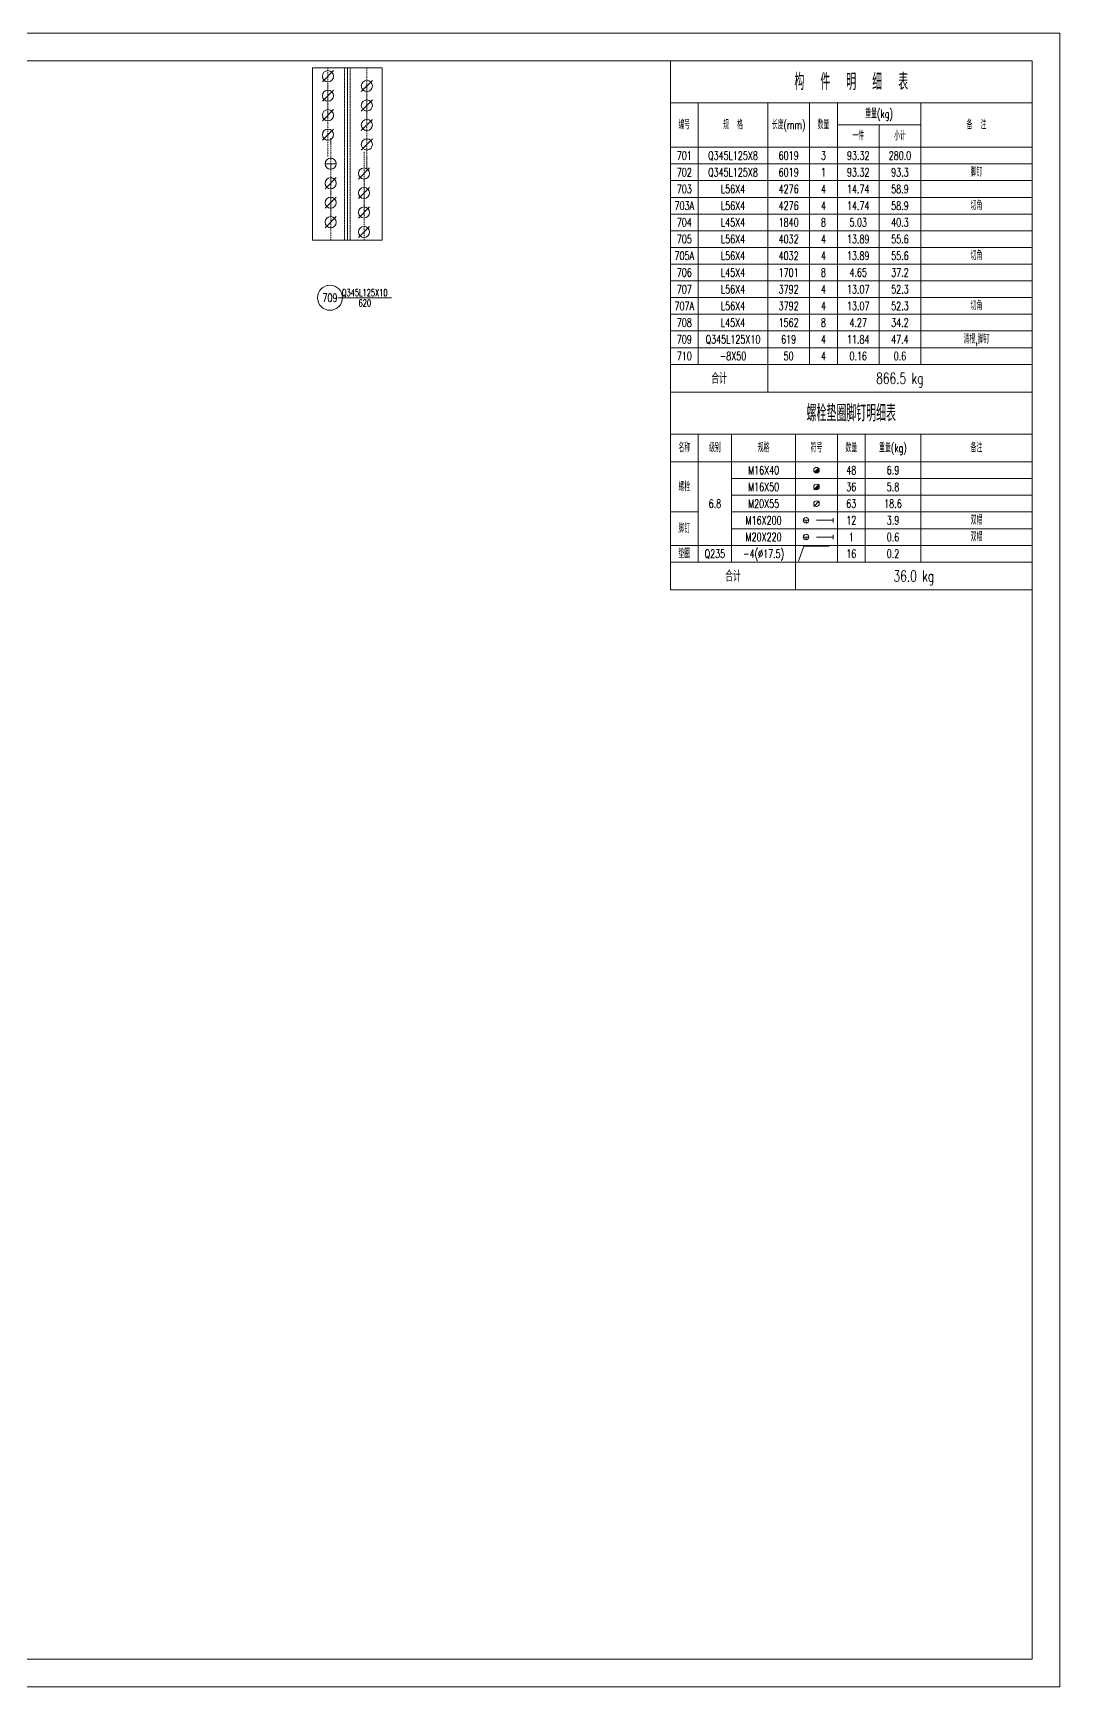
# Model space of a CAD drawing. Extents: x -62666 to 126696, y -48828 to 60042.
# Drawn here: x -53228 to -45846, y -36398 to -24518 of the extents above; entities that cross this region are included whole.
import ezdxf
from ezdxf.enums import TextEntityAlignment as Align

# ---------------------------------------------------------------- set-up
doc = ezdxf.new("R2010")
doc.units = 0
doc.header["$MEASUREMENT"] = 0
doc.linetypes.add('Dash', pattern=[2.75, 2, -0.75])
doc.linetypes.add('DashDot', pattern=[15.6, 9, -3, 0.6, -3])
doc.layers.get('0').update_dxf_attribs({"linetype": 'CONTINUOUS', "lineweight": 25})
doc.styles.get("Standard").update_dxf_attribs({"font": 'simplex.shx', "width": 0.7, "height": 3, "bigfont": 'gbhzfs.shx'})

# ---------------------------------------------------------------- blocks, each defined once
blk = doc.blocks.new('M16X40S')
at = {"color": 3, "linetype": 'Continuous', "lineweight": 13}
blk.add_line((-0.707, -0.707), (0.707, 0.707), dxfattribs=at)
blk.add_circle((0, 0), 1, dxfattribs=at)
for radius in [0.9, 0.8, 0.7, 0.6, 0.5, 0.4, 0.3, 0.2, 0.1]:
    blk.add_arc((0, 0), radius, 225, 45, dxfattribs=at)
blk = doc.blocks.new('M16X50S')
at = {"color": 3, "linetype": 'Continuous', "lineweight": 13}
blk.add_line((-1, -1), (1, 1), dxfattribs=at)
blk.add_circle((0, 0), 1, dxfattribs=at)
for radius in [0.9, 0.8, 0.7, 0.6, 0.5, 0.4, 0.3, 0.2, 0.1]:
    blk.add_arc((0, 0), radius, 225, 45, dxfattribs=at)
blk = doc.blocks.new('M20X55S')
at = {"color": 3, "linetype": 'Continuous', "lineweight": 13}
blk.add_line((-1, -1), (1, 1), dxfattribs=at)
blk.add_circle((0, 0), 1, dxfattribs=at)
blk = doc.blocks.new('StepBoltML')
at = {"color": 3, "linetype": 'Continuous', "lineweight": 13}
for p, q in [((-4.75, 0), (-2.75, 0)), ((-3.75, 0), (-3.75, -1)), ((0, 0), (6, 0)), ((6, -0.75), (6, 0.75))]:
    blk.add_line(p, q, dxfattribs=at)
blk.add_circle((-3.75, 0), 1, dxfattribs=at)
blk = doc.blocks.new('WasherML')
at = {"color": 3, "linetype": 'Continuous', "lineweight": 13}
for p, q in [((-6.5, -2.7), (-4.5, 2.7)), ((-4.5, 2.7), (4.5, 2.7))]:
    blk.add_line(p, q, dxfattribs=at)
blk = doc.blocks.new('StepBolt')
at = {"color": 3, "linetype": 'Continuous', "lineweight": 13}
for p, q in [((-1, 0), (1, 0)), ((0, 0), (0, -1))]:
    blk.add_line(p, q, dxfattribs=at)
blk.add_circle((0, 0), 1, dxfattribs=at)

msp = doc.modelspace()

# ---------------------------------------------------------------- linework, layer by layer
at = {"color": 7, "linetype": 'Continuous', "lineweight": 18}
for p, q in [((-62666.47025, -24518.15675), (-45846.47025, -24518.15675)), ((-45846.47025, -36398.15675), (-45846.47025, -24518.15675)), ((-62166.47025, -24718.15675), (-46046.47025, -24718.15675)), ((-46046.47025, -36198.15675), (-46046.47025, -24718.15675)), ((-62166.47025, -36198.15675), (-46046.47025, -36198.15675)), ((-62666.47025, -36398.15675), (-45846.47025, -36398.15675))]:
    msp.add_line(p, q, dxfattribs=at)
at = {"color": 2, "linetype": 'DashDot', "lineweight": 0}
for p, q in [((-51108.34839, -24768.15675), (-51108.21867, -25408.15675)), ((-50828.34839, -24768.15675), (-50828.47811, -25501.49009)), ((-51088.34839, -26006.76014), (-51088.21867, -25273.42681)), ((-50848.34839, -26006.76014), (-50848.47811, -25366.76014))]:
    msp.add_line(p, q, dxfattribs=at)
at = {"color": 1, "linetype": 'Dash', "lineweight": 0}
for p, q in [((-50988.34839, -26006.76014), (-50988.34839, -24768.15675)), ((-50948.34839, -26006.76014), (-50948.34839, -24768.15675))]:
    msp.add_line(p, q, dxfattribs=at)
at = {"color": 7, "linetype": 'Continuous', "lineweight": 13}
msp.add_line((-51035.84839, -26419.62793), (-50650.84839, -26419.62793), dxfattribs=at)
at = {"color": 7, "linetype": 'Continuous', "lineweight": 0}
for points in [[(-50968.34839, -24768.15675), (-51218.34839, -24768.15675)], [(-51218.34839, -24768.15675), (-51218.34839, -26006.76014)], [(-50968.34839, -26006.76014), (-50968.34839, -24768.15675)], [(-50968.34839, -24768.15675), (-50718.34839, -24768.15675)], [(-50968.34839, -26006.76014), (-50968.34839, -24768.15675)], [(-50718.34839, -24768.15675), (-50718.34839, -26006.76014)], [(-51218.34839, -26006.76014), (-50968.34839, -26006.76014)], [(-50718.34839, -26006.76014), (-50968.34839, -26006.76014)]]:
    msp.add_lwpolyline(points, dxfattribs=at)
at = {"color": 3, "linetype": 'Continuous', "lineweight": 13}
for points in [[(-48646.47025, -24718.15675), (-48646.47025, -25018.15675), (-46046.47025, -25018.15675), (-46046.47025, -24718.15675)], [(-48646.47025, -25018.15675), (-48646.47025, -25338.15675), (-48446.47025, -25338.15675), (-48446.47025, -25018.15675)], [(-48446.47025, -25018.15675), (-48446.47025, -25338.15675), (-47946.47025, -25338.15675), (-47946.47025, -25018.15675)], [(-47946.47025, -25018.15675), (-47946.47025, -25338.15675), (-47646.47025, -25338.15675), (-47646.47025, -25018.15675)], [(-47646.47025, -25018.15675), (-47646.47025, -25338.15675), (-47446.47025, -25338.15675), (-47446.47025, -25018.15675)], [(-47446.47025, -25018.15675), (-47446.47025, -25178.15675), (-46846.47025, -25178.15675), (-46846.47025, -25018.15675)], [(-46846.47025, -25018.15675), (-46846.47025, -25338.15675), (-46046.47025, -25338.15675), (-46046.47025, -25018.15675)], [(-47446.47025, -25178.15675), (-47446.47025, -25338.15675), (-47146.47025, -25338.15675), (-47146.47025, -25178.15675)], [(-47146.47025, -25178.15675), (-47146.47025, -25338.15675), (-46846.47025, -25338.15675), (-46846.47025, -25178.15675)], [(-48646.47025, -25338.15675), (-48646.47025, -25458.15675), (-48446.47025, -25458.15675), (-48446.47025, -25338.15675)], [(-48446.47025, -25338.15675), (-48446.47025, -25458.15675), (-47946.47025, -25458.15675), (-47946.47025, -25338.15675)], [(-47946.47025, -25338.15675), (-47946.47025, -25458.15675), (-47646.47025, -25458.15675), (-47646.47025, -25338.15675)], [(-47646.47025, -25338.15675), (-47646.47025, -25458.15675), (-47446.47025, -25458.15675), (-47446.47025, -25338.15675)], [(-47446.47025, -25338.15675), (-47446.47025, -25458.15675), (-47146.47025, -25458.15675), (-47146.47025, -25338.15675)], [(-47146.47025, -25338.15675), (-47146.47025, -25458.15675), (-46846.47025, -25458.15675), (-46846.47025, -25338.15675)], [(-46846.47025, -25338.15675), (-46846.47025, -25458.15675), (-46046.47025, -25458.15675), (-46046.47025, -25338.15675)], [(-48646.47025, -25458.15675), (-48646.47025, -25578.15675), (-48446.47025, -25578.15675), (-48446.47025, -25458.15675)], [(-48446.47025, -25458.15675), (-48446.47025, -25578.15675), (-47946.47025, -25578.15675), (-47946.47025, -25458.15675)], [(-47946.47025, -25458.15675), (-47946.47025, -25578.15675), (-47646.47025, -25578.15675), (-47646.47025, -25458.15675)], [(-47646.47025, -25458.15675), (-47646.47025, -25578.15675), (-47446.47025, -25578.15675), (-47446.47025, -25458.15675)], [(-47446.47025, -25458.15675), (-47446.47025, -25578.15675), (-47146.47025, -25578.15675), (-47146.47025, -25458.15675)], [(-47146.47025, -25458.15675), (-47146.47025, -25578.15675), (-46846.47025, -25578.15675), (-46846.47025, -25458.15675)], [(-46846.47025, -25458.15675), (-46846.47025, -25578.15675), (-46046.47025, -25578.15675), (-46046.47025, -25458.15675)], [(-48646.47025, -25578.15675), (-48646.47025, -25698.15675), (-48446.47025, -25698.15675), (-48446.47025, -25578.15675)], [(-48446.47025, -25578.15675), (-48446.47025, -25698.15675), (-47946.47025, -25698.15675), (-47946.47025, -25578.15675)], [(-47946.47025, -25578.15675), (-47946.47025, -25698.15675), (-47646.47025, -25698.15675), (-47646.47025, -25578.15675)], [(-47646.47025, -25578.15675), (-47646.47025, -25698.15675), (-47446.47025, -25698.15675), (-47446.47025, -25578.15675)], [(-47446.47025, -25578.15675), (-47446.47025, -25698.15675), (-47146.47025, -25698.15675), (-47146.47025, -25578.15675)], [(-47146.47025, -25578.15675), (-47146.47025, -25698.15675), (-46846.47025, -25698.15675), (-46846.47025, -25578.15675)], [(-46846.47025, -25578.15675), (-46846.47025, -25698.15675), (-46046.47025, -25698.15675), (-46046.47025, -25578.15675)], [(-48646.47025, -25698.15675), (-48646.47025, -25818.15675), (-48446.47025, -25818.15675), (-48446.47025, -25698.15675)], [(-48446.47025, -25698.15675), (-48446.47025, -25818.15675), (-47946.47025, -25818.15675), (-47946.47025, -25698.15675)], [(-47946.47025, -25698.15675), (-47946.47025, -25818.15675), (-47646.47025, -25818.15675), (-47646.47025, -25698.15675)], [(-47646.47025, -25698.15675), (-47646.47025, -25818.15675), (-47446.47025, -25818.15675), (-47446.47025, -25698.15675)], [(-47446.47025, -25698.15675), (-47446.47025, -25818.15675), (-47146.47025, -25818.15675), (-47146.47025, -25698.15675)], [(-47146.47025, -25698.15675), (-47146.47025, -25818.15675), (-46846.47025, -25818.15675), (-46846.47025, -25698.15675)], [(-46846.47025, -25698.15675), (-46846.47025, -25818.15675), (-46046.47025, -25818.15675), (-46046.47025, -25698.15675)], [(-48646.47025, -25818.15675), (-48646.47025, -25938.15675), (-48446.47025, -25938.15675), (-48446.47025, -25818.15675)], [(-48446.47025, -25818.15675), (-48446.47025, -25938.15675), (-47946.47025, -25938.15675), (-47946.47025, -25818.15675)], [(-47946.47025, -25818.15675), (-47946.47025, -25938.15675), (-47646.47025, -25938.15675), (-47646.47025, -25818.15675)], [(-47646.47025, -25818.15675), (-47646.47025, -25938.15675), (-47446.47025, -25938.15675), (-47446.47025, -25818.15675)], [(-47446.47025, -25818.15675), (-47446.47025, -25938.15675), (-47146.47025, -25938.15675), (-47146.47025, -25818.15675)], [(-47146.47025, -25818.15675), (-47146.47025, -25938.15675), (-46846.47025, -25938.15675), (-46846.47025, -25818.15675)], [(-46846.47025, -25818.15675), (-46846.47025, -25938.15675), (-46046.47025, -25938.15675), (-46046.47025, -25818.15675)], [(-48646.47025, -25938.15675), (-48646.47025, -26058.15675), (-48446.47025, -26058.15675), (-48446.47025, -25938.15675)], [(-48446.47025, -25938.15675), (-48446.47025, -26058.15675), (-47946.47025, -26058.15675), (-47946.47025, -25938.15675)], [(-47946.47025, -25938.15675), (-47946.47025, -26058.15675), (-47646.47025, -26058.15675), (-47646.47025, -25938.15675)], [(-47646.47025, -25938.15675), (-47646.47025, -26058.15675), (-47446.47025, -26058.15675), (-47446.47025, -25938.15675)], [(-47446.47025, -25938.15675), (-47446.47025, -26058.15675), (-47146.47025, -26058.15675), (-47146.47025, -25938.15675)], [(-47146.47025, -25938.15675), (-47146.47025, -26058.15675), (-46846.47025, -26058.15675), (-46846.47025, -25938.15675)], [(-46846.47025, -25938.15675), (-46846.47025, -26058.15675), (-46046.47025, -26058.15675), (-46046.47025, -25938.15675)], [(-48646.47025, -26058.15675), (-48646.47025, -26178.15675), (-48446.47025, -26178.15675), (-48446.47025, -26058.15675)], [(-48446.47025, -26058.15675), (-48446.47025, -26178.15675), (-47946.47025, -26178.15675), (-47946.47025, -26058.15675)], [(-47946.47025, -26058.15675), (-47946.47025, -26178.15675), (-47646.47025, -26178.15675), (-47646.47025, -26058.15675)], [(-47646.47025, -26058.15675), (-47646.47025, -26178.15675), (-47446.47025, -26178.15675), (-47446.47025, -26058.15675)], [(-47446.47025, -26058.15675), (-47446.47025, -26178.15675), (-47146.47025, -26178.15675), (-47146.47025, -26058.15675)], [(-47146.47025, -26058.15675), (-47146.47025, -26178.15675), (-46846.47025, -26178.15675), (-46846.47025, -26058.15675)], [(-46846.47025, -26058.15675), (-46846.47025, -26178.15675), (-46046.47025, -26178.15675), (-46046.47025, -26058.15675)], [(-48646.47025, -26178.15675), (-48646.47025, -26298.15675), (-48446.47025, -26298.15675), (-48446.47025, -26178.15675)], [(-48446.47025, -26178.15675), (-48446.47025, -26298.15675), (-47946.47025, -26298.15675), (-47946.47025, -26178.15675)], [(-47946.47025, -26178.15675), (-47946.47025, -26298.15675), (-47646.47025, -26298.15675), (-47646.47025, -26178.15675)], [(-47646.47025, -26178.15675), (-47646.47025, -26298.15675), (-47446.47025, -26298.15675), (-47446.47025, -26178.15675)], [(-47446.47025, -26178.15675), (-47446.47025, -26298.15675), (-47146.47025, -26298.15675), (-47146.47025, -26178.15675)], [(-47146.47025, -26178.15675), (-47146.47025, -26298.15675), (-46846.47025, -26298.15675), (-46846.47025, -26178.15675)], [(-46846.47025, -26178.15675), (-46846.47025, -26298.15675), (-46046.47025, -26298.15675), (-46046.47025, -26178.15675)], [(-48646.47025, -26298.15675), (-48646.47025, -26418.15675), (-48446.47025, -26418.15675), (-48446.47025, -26298.15675)], [(-48446.47025, -26298.15675), (-48446.47025, -26418.15675), (-47946.47025, -26418.15675), (-47946.47025, -26298.15675)], [(-47946.47025, -26298.15675), (-47946.47025, -26418.15675), (-47646.47025, -26418.15675), (-47646.47025, -26298.15675)], [(-47646.47025, -26298.15675), (-47646.47025, -26418.15675), (-47446.47025, -26418.15675), (-47446.47025, -26298.15675)], [(-47446.47025, -26298.15675), (-47446.47025, -26418.15675), (-47146.47025, -26418.15675), (-47146.47025, -26298.15675)], [(-47146.47025, -26298.15675), (-47146.47025, -26418.15675), (-46846.47025, -26418.15675), (-46846.47025, -26298.15675)], [(-46846.47025, -26298.15675), (-46846.47025, -26418.15675), (-46046.47025, -26418.15675), (-46046.47025, -26298.15675)], [(-48646.47025, -26418.15675), (-48646.47025, -26538.15675), (-48446.47025, -26538.15675), (-48446.47025, -26418.15675)], [(-48446.47025, -26418.15675), (-48446.47025, -26538.15675), (-47946.47025, -26538.15675), (-47946.47025, -26418.15675)], [(-47946.47025, -26418.15675), (-47946.47025, -26538.15675), (-47646.47025, -26538.15675), (-47646.47025, -26418.15675)], [(-47646.47025, -26418.15675), (-47646.47025, -26538.15675), (-47446.47025, -26538.15675), (-47446.47025, -26418.15675)], [(-47446.47025, -26418.15675), (-47446.47025, -26538.15675), (-47146.47025, -26538.15675), (-47146.47025, -26418.15675)], [(-47146.47025, -26418.15675), (-47146.47025, -26538.15675), (-46846.47025, -26538.15675), (-46846.47025, -26418.15675)], [(-46846.47025, -26418.15675), (-46846.47025, -26538.15675), (-46046.47025, -26538.15675), (-46046.47025, -26418.15675)], [(-48646.47025, -26538.15675), (-48646.47025, -26658.15675), (-48446.47025, -26658.15675), (-48446.47025, -26538.15675)], [(-48446.47025, -26538.15675), (-48446.47025, -26658.15675), (-47946.47025, -26658.15675), (-47946.47025, -26538.15675)], [(-47946.47025, -26538.15675), (-47946.47025, -26658.15675), (-47646.47025, -26658.15675), (-47646.47025, -26538.15675)], [(-47646.47025, -26538.15675), (-47646.47025, -26658.15675), (-47446.47025, -26658.15675), (-47446.47025, -26538.15675)], [(-47446.47025, -26538.15675), (-47446.47025, -26658.15675), (-47146.47025, -26658.15675), (-47146.47025, -26538.15675)], [(-47146.47025, -26538.15675), (-47146.47025, -26658.15675), (-46846.47025, -26658.15675), (-46846.47025, -26538.15675)], [(-46846.47025, -26538.15675), (-46846.47025, -26658.15675), (-46046.47025, -26658.15675), (-46046.47025, -26538.15675)], [(-48646.47025, -26658.15675), (-48646.47025, -26778.15675), (-48446.47025, -26778.15675), (-48446.47025, -26658.15675)], [(-48446.47025, -26658.15675), (-48446.47025, -26778.15675), (-47946.47025, -26778.15675), (-47946.47025, -26658.15675)], [(-47946.47025, -26658.15675), (-47946.47025, -26778.15675), (-47646.47025, -26778.15675), (-47646.47025, -26658.15675)], [(-47646.47025, -26658.15675), (-47646.47025, -26778.15675), (-47446.47025, -26778.15675), (-47446.47025, -26658.15675)], [(-47446.47025, -26658.15675), (-47446.47025, -26778.15675), (-47146.47025, -26778.15675), (-47146.47025, -26658.15675)], [(-47146.47025, -26658.15675), (-47146.47025, -26778.15675), (-46846.47025, -26778.15675), (-46846.47025, -26658.15675)], [(-46846.47025, -26658.15675), (-46846.47025, -26778.15675), (-46046.47025, -26778.15675), (-46046.47025, -26658.15675)], [(-48646.47025, -26778.15675), (-48646.47025, -26898.15675), (-48446.47025, -26898.15675), (-48446.47025, -26778.15675)], [(-48446.47025, -26778.15675), (-48446.47025, -26898.15675), (-47946.47025, -26898.15675), (-47946.47025, -26778.15675)], [(-47946.47025, -26778.15675), (-47946.47025, -26898.15675), (-47646.47025, -26898.15675), (-47646.47025, -26778.15675)], [(-47646.47025, -26778.15675), (-47646.47025, -26898.15675), (-47446.47025, -26898.15675), (-47446.47025, -26778.15675)], [(-47446.47025, -26778.15675), (-47446.47025, -26898.15675), (-47146.47025, -26898.15675), (-47146.47025, -26778.15675)], [(-47146.47025, -26778.15675), (-47146.47025, -26898.15675), (-46846.47025, -26898.15675), (-46846.47025, -26778.15675)], [(-46846.47025, -26778.15675), (-46846.47025, -26898.15675), (-46046.47025, -26898.15675), (-46046.47025, -26778.15675)], [(-48646.47025, -26898.15675), (-48646.47025, -27098.15675), (-47946.47025, -27098.15675), (-47946.47025, -26898.15675)], [(-47946.47025, -26898.15675), (-47946.47025, -27098.15675), (-46046.47025, -27098.15675), (-46046.47025, -26898.15675)], [(-48646.47025, -27098.15675), (-48646.47025, -27398.15675), (-46046.47025, -27398.15675), (-46046.47025, -27098.15675)], [(-48646.47025, -27398.15675), (-48646.47025, -27598.15675), (-48446.47025, -27598.15675), (-48446.47025, -27398.15675)], [(-48446.47025, -27398.15675), (-48446.47025, -27598.15675), (-48206.47025, -27598.15675), (-48206.47025, -27398.15675)], [(-48206.47025, -27398.15675), (-48206.47025, -27598.15675), (-47746.47025, -27598.15675), (-47746.47025, -27398.15675)], [(-47746.47025, -27398.15675), (-47746.47025, -27598.15675), (-47446.47025, -27598.15675), (-47446.47025, -27398.15675)], [(-47446.47025, -27398.15675), (-47446.47025, -27598.15675), (-47246.47025, -27598.15675), (-47246.47025, -27398.15675)], [(-47246.47025, -27398.15675), (-47246.47025, -27598.15675), (-46846.47025, -27598.15675), (-46846.47025, -27398.15675)], [(-46846.47025, -27398.15675), (-46846.47025, -27598.15675), (-46046.47025, -27598.15675), (-46046.47025, -27398.15675)], [(-48646.47025, -27598.15675), (-48646.47025, -27958.15675), (-48446.47025, -27958.15675), (-48446.47025, -27598.15675)], [(-48446.47025, -27598.15675), (-48446.47025, -28198.15675), (-48206.47025, -28198.15675), (-48206.47025, -27598.15675)], [(-48206.47025, -27598.15675), (-48206.47025, -27718.15675), (-47746.47025, -27718.15675), (-47746.47025, -27598.15675)], [(-47746.47025, -27598.15675), (-47746.47025, -27718.15675), (-47446.47025, -27718.15675), (-47446.47025, -27598.15675)], [(-47446.47025, -27598.15675), (-47446.47025, -27718.15675), (-47246.47025, -27718.15675), (-47246.47025, -27598.15675)], [(-47246.47025, -27598.15675), (-47246.47025, -27718.15675), (-46846.47025, -27718.15675), (-46846.47025, -27598.15675)], [(-46846.47025, -27598.15675), (-46846.47025, -27718.15675), (-46046.47025, -27718.15675), (-46046.47025, -27598.15675)], [(-48206.47025, -27718.15675), (-48206.47025, -27838.15675), (-47746.47025, -27838.15675), (-47746.47025, -27718.15675)], [(-47746.47025, -27718.15675), (-47746.47025, -27838.15675), (-47446.47025, -27838.15675), (-47446.47025, -27718.15675)], [(-47446.47025, -27718.15675), (-47446.47025, -27838.15675), (-47246.47025, -27838.15675), (-47246.47025, -27718.15675)], [(-47246.47025, -27718.15675), (-47246.47025, -27838.15675), (-46846.47025, -27838.15675), (-46846.47025, -27718.15675)], [(-46846.47025, -27718.15675), (-46846.47025, -27838.15675), (-46046.47025, -27838.15675), (-46046.47025, -27718.15675)], [(-48206.47025, -27838.15675), (-48206.47025, -27958.15675), (-47746.47025, -27958.15675), (-47746.47025, -27838.15675)], [(-47746.47025, -27838.15675), (-47746.47025, -27958.15675), (-47446.47025, -27958.15675), (-47446.47025, -27838.15675)], [(-47446.47025, -27838.15675), (-47446.47025, -27958.15675), (-47246.47025, -27958.15675), (-47246.47025, -27838.15675)], [(-47246.47025, -27838.15675), (-47246.47025, -27958.15675), (-46846.47025, -27958.15675), (-46846.47025, -27838.15675)], [(-46846.47025, -27838.15675), (-46846.47025, -27958.15675), (-46046.47025, -27958.15675), (-46046.47025, -27838.15675)], [(-48646.47025, -27958.15675), (-48646.47025, -28198.15675), (-48446.47025, -28198.15675), (-48446.47025, -27958.15675)], [(-48206.47025, -27958.15675), (-48206.47025, -28078.15675), (-47746.47025, -28078.15675), (-47746.47025, -27958.15675)], [(-47746.47025, -27958.15675), (-47746.47025, -28078.15675), (-47446.47025, -28078.15675), (-47446.47025, -27958.15675)], [(-47446.47025, -27958.15675), (-47446.47025, -28078.15675), (-47246.47025, -28078.15675), (-47246.47025, -27958.15675)], [(-47246.47025, -27958.15675), (-47246.47025, -28078.15675), (-46846.47025, -28078.15675), (-46846.47025, -27958.15675)], [(-46846.47025, -27958.15675), (-46846.47025, -28078.15675), (-46046.47025, -28078.15675), (-46046.47025, -27958.15675)], [(-48206.47025, -28078.15675), (-48206.47025, -28198.15675), (-47746.47025, -28198.15675), (-47746.47025, -28078.15675)], [(-47746.47025, -28078.15675), (-47746.47025, -28198.15675), (-47446.47025, -28198.15675), (-47446.47025, -28078.15675)], [(-47446.47025, -28078.15675), (-47446.47025, -28198.15675), (-47246.47025, -28198.15675), (-47246.47025, -28078.15675)], [(-47246.47025, -28078.15675), (-47246.47025, -28198.15675), (-46846.47025, -28198.15675), (-46846.47025, -28078.15675)], [(-46846.47025, -28078.15675), (-46846.47025, -28198.15675), (-46046.47025, -28198.15675), (-46046.47025, -28078.15675)], [(-48646.47025, -28198.15675), (-48646.47025, -28318.15675), (-48446.47025, -28318.15675), (-48446.47025, -28198.15675)], [(-48446.47025, -28198.15675), (-48446.47025, -28318.15675), (-48206.47025, -28318.15675), (-48206.47025, -28198.15675)], [(-48206.47025, -28198.15675), (-48206.47025, -28318.15675), (-47746.47025, -28318.15675), (-47746.47025, -28198.15675)], [(-47746.47025, -28198.15675), (-47746.47025, -28318.15675), (-47446.47025, -28318.15675), (-47446.47025, -28198.15675)], [(-47446.47025, -28198.15675), (-47446.47025, -28318.15675), (-47246.47025, -28318.15675), (-47246.47025, -28198.15675)], [(-47246.47025, -28198.15675), (-47246.47025, -28318.15675), (-46846.47025, -28318.15675), (-46846.47025, -28198.15675)], [(-46846.47025, -28198.15675), (-46846.47025, -28318.15675), (-46046.47025, -28318.15675), (-46046.47025, -28198.15675)], [(-48646.47025, -28318.15675), (-48646.47025, -28518.15675), (-47746.47025, -28518.15675), (-47746.47025, -28318.15675)], [(-47746.47025, -28318.15675), (-47746.47025, -28518.15675), (-46046.47025, -28518.15675), (-46046.47025, -28318.15675)]]:
    msp.add_lwpolyline(points, close=True, dxfattribs=at)
at = {"color": 7, "linetype": 'Continuous', "lineweight": 13}
msp.add_circle((-51093.34839, -26419.62793), 90, dxfattribs=at)

# ---------------------------------------------------------------- block references
at = {"color": 3, "linetype": 'Continuous', "lineweight": 13}
for name, p, xscale, yscale, zscale in [('M20X55S', (-51108.2511, -24828.15675), 40.00000000000728, 40.00000000000728, 40.0000000000091), ('M20X55S', (-51108.2511, -24968.15675), 40.00000000000728, 40.00000000000728, 40.0000000000091), ('M20X55S', (-50828.44568, -24898.15675), 40.00000000000728, 40.00000000000728, 40.0000000000091), ('M20X55S', (-50828.44568, -25038.15675), 40.00000000000728, 40.00000000000728, 40.0000000000091), ('M20X55S', (-51108.2511, -25108.15675), 40.00000000000728, 40.00000000000728, 40.0000000000091), ('M20X55S', (-50828.44568, -25178.15675), 40.00000000000728, 40.00000000000728, 40.0000000000091), ('M20X55S', (-51108.2511, -25248.15675), 40.00000000000728, 40.00000000000728, 40.0000000000091), ('M20X55S', (-50828.44568, -25318.15675), 40.00000000000728, 40.00000000000728, 40.0000000000091), ('StepBolt', (-51088.2511, -25456.76014), 40.00000000000728, 40.00000000000728, 40.0000000000091), ('M20X55S', (-50848.44568, -25526.76014), 40.00000000000728, 40.00000000000728, 40.0000000000091), ('M20X55S', (-51088.2511, -25596.76014), 40.00000000000728, 40.00000000000728, 40.0000000000091), ('M20X55S', (-50848.44568, -25666.76014), 40.00000000000728, 40.00000000000728, 40.0000000000091), ('M20X55S', (-51088.2511, -25736.76014), 40.00000000000728, 40.00000000000728, 40.0000000000091), ('M20X55S', (-50848.44568, -25806.76014), 40.00000000000728, 40.00000000000728, 40.0000000000091), ('M20X55S', (-51088.2511, -25876.76014), 40.00000000000728, 40.00000000000728, 40.0000000000091), ('M20X55S', (-50848.44568, -25946.76014), 40.00000000000728, 40.00000000000728, 40.0000000000091), ('M16X40S', (-47596.47025, -27658.15675), 20, 20, 20), ('M16X50S', (-47596.47025, -27778.15675), 20, 20, 20), ('M20X55S', (-47596.47025, -27898.15675), 20, 20, 20), ('StepBoltML', (-47596.47025, -28018.15675), 20, 20, 20), ('StepBoltML', (-47596.47025, -28138.15675), 20, 20, 20), ('WasherML', (-47596.47025, -28258.15675), 20, 20, 20)]:
    msp.add_blockref(name, p, dxfattribs=dict(at, xscale=xscale, yscale=yscale, zscale=zscale))

# ---------------------------------------------------------------- texts
at = {"color": 3, "linetype": 'Continuous', "lineweight": 13, "width": 0.7}
for s, height, p in [('构  件  明  细  表', 120, (-47346.47025, -24868.15675)), ('重量(kg)', 60, (-47146.47025, -25098.15675)), ('编号', 60, (-48546.47025, -25178.15675)), ('规  格', 60, (-48196.47025, -25178.15675)), ('长度(mm)', 60, (-47796.47025, -25178.15675)), ('数量', 60, (-47546.47025, -25178.15675)), ('备  注', 60, (-46446.47025, -25178.15675)), ('一件', 60, (-47296.47025, -25258.15675)), ('小计', 60, (-46996.47025, -25258.15675)), ('701', 60, (-48546.47025, -25398.15675)), ('Q345L125X8', 60, (-48196.47025, -25398.15675)), ('6019', 60, (-47796.47025, -25398.15675)), ('3', 60, (-47546.47025, -25398.15675)), ('93.32', 60, (-47296.47025, -25398.15675)), ('280.0', 60, (-46996.47025, -25398.15675)), ('702', 60, (-48546.47025, -25518.15675)), ('Q345L125X8', 60, (-48196.47025, -25518.15675)), ('6019', 60, (-47796.47025, -25518.15675)), ('1', 60, (-47546.47025, -25518.15675)), ('93.32', 60, (-47296.47025, -25518.15675)), ('93.3', 60, (-46996.47025, -25518.15675)), ('脚钉', 60, (-46446.47025, -25518.15675)), ('703', 60, (-48546.47025, -25638.15675)), ('L56X4', 60, (-48196.47025, -25638.15675)), ('4276', 60, (-47796.47025, -25638.15675)), ('4', 60, (-47546.47025, -25638.15675)), ('14.74', 60, (-47296.47025, -25638.15675)), ('58.9', 60, (-46996.47025, -25638.15675)), ('703A', 60, (-48546.47025, -25758.15675)), ('L56X4', 60, (-48196.47025, -25758.15675)), ('4276', 60, (-47796.47025, -25758.15675)), ('4', 60, (-47546.47025, -25758.15675)), ('14.74', 60, (-47296.47025, -25758.15675)), ('58.9', 60, (-46996.47025, -25758.15675)), ('切角', 60, (-46446.47025, -25758.15675)), ('704', 60, (-48546.47025, -25878.15675)), ('L45X4', 60, (-48196.47025, -25878.15675)), ('1840', 60, (-47796.47025, -25878.15675)), ('8', 60, (-47546.47025, -25878.15675)), ('5.03', 60, (-47296.47025, -25878.15675)), ('40.3', 60, (-46996.47025, -25878.15675)), ('705', 60, (-48546.47025, -25998.15675)), ('L56X4', 60, (-48196.47025, -25998.15675)), ('4032', 60, (-47796.47025, -25998.15675)), ('4', 60, (-47546.47025, -25998.15675)), ('13.89', 60, (-47296.47025, -25998.15675)), ('55.6', 60, (-46996.47025, -25998.15675)), ('705A', 60, (-48546.47025, -26118.15675)), ('L56X4', 60, (-48196.47025, -26118.15675)), ('4032', 60, (-47796.47025, -26118.15675)), ('4', 60, (-47546.47025, -26118.15675)), ('13.89', 60, (-47296.47025, -26118.15675)), ('55.6', 60, (-46996.47025, -26118.15675)), ('切角', 60, (-46446.47025, -26118.15675)), ('706', 60, (-48546.47025, -26238.15675)), ('L45X4', 60, (-48196.47025, -26238.15675)), ('1701', 60, (-47796.47025, -26238.15675)), ('8', 60, (-47546.47025, -26238.15675)), ('4.65', 60, (-47296.47025, -26238.15675)), ('37.2', 60, (-46996.47025, -26238.15675)), ('707', 60, (-48546.47025, -26358.15675)), ('L56X4', 60, (-48196.47025, -26358.15675)), ('3792', 60, (-47796.47025, -26358.15675)), ('4', 60, (-47546.47025, -26358.15675)), ('13.07', 60, (-47296.47025, -26358.15675)), ('52.3', 60, (-46996.47025, -26358.15675)), ('707A', 60, (-48546.47025, -26478.15675)), ('L56X4', 60, (-48196.47025, -26478.15675)), ('3792', 60, (-47796.47025, -26478.15675)), ('4', 60, (-47546.47025, -26478.15675)), ('13.07', 60, (-47296.47025, -26478.15675)), ('52.3', 60, (-46996.47025, -26478.15675)), ('切角', 60, (-46446.47025, -26478.15675)), ('708', 60, (-48546.47025, -26598.15675)), ('L45X4', 60, (-48196.47025, -26598.15675)), ('1562', 60, (-47796.47025, -26598.15675)), ('8', 60, (-47546.47025, -26598.15675)), ('4.27', 60, (-47296.47025, -26598.15675)), ('34.2', 60, (-46996.47025, -26598.15675)), ('709', 60, (-48546.47025, -26718.15675)), ('Q345L125X10', 60, (-48196.47025, -26718.15675)), ('619', 60, (-47796.47025, -26718.15675)), ('4', 60, (-47546.47025, -26718.15675)), ('11.84', 60, (-47296.47025, -26718.15675)), ('47.4', 60, (-46996.47025, -26718.15675)), ('清根,脚钉', 60, (-46446.47025, -26718.15675)), ('710', 60, (-48546.47025, -26838.15675)), ('-8X50', 60, (-48196.47025, -26838.15675)), ('50', 60, (-47796.47025, -26838.15675)), ('4', 60, (-47546.47025, -26838.15675)), ('0.16', 60, (-47296.47025, -26838.15675)), ('0.6', 60, (-46996.47025, -26838.15675)), ('合计', 80, (-48296.47025, -26998.15675)), ('866.5 kg', 80, (-46996.47025, -26998.15675)), ('螺栓垫圈脚钉明细表', 120, (-47346.47025, -27248.15675)), ('名称', 60, (-48546.47025, -27498.15675)), ('级别', 60, (-48326.47025, -27498.15675)), ('规格', 60, (-47976.47025, -27498.15675)), ('符号', 60, (-47596.47025, -27498.15675)), ('数量', 60, (-47346.47025, -27498.15675)), ('重量(kg)', 60, (-47046.47025, -27498.15675)), ('备注', 60, (-46446.47025, -27498.15675)), ('M16X40', 60, (-47976.47025, -27658.15675)), ('48', 60, (-47346.47025, -27658.15675)), ('6.9', 60, (-47046.47025, -27658.15675)), ('螺栓', 60, (-48546.47025, -27778.15675)), ('M16X50', 60, (-47976.47025, -27778.15675)), ('36', 60, (-47346.47025, -27778.15675)), ('5.8', 60, (-47046.47025, -27778.15675)), ('6.8', 60, (-48326.47025, -27898.15675)), ('M20X55', 60, (-47976.47025, -27898.15675)), ('63', 60, (-47346.47025, -27898.15675)), ('18.6', 60, (-47046.47025, -27898.15675)), ('M16X200', 60, (-47976.47025, -28018.15675)), ('12', 60, (-47346.47025, -28018.15675)), ('3.9', 60, (-47046.47025, -28018.15675)), ('双帽', 60, (-46446.47025, -28018.15675)), ('脚钉', 60, (-48546.47025, -28078.15675)), ('M20X220', 60, (-47976.47025, -28138.15675)), ('1', 60, (-47346.47025, -28138.15675)), ('0.6', 60, (-47046.47025, -28138.15675)), ('双帽', 60, (-46446.47025, -28138.15675)), ('垫圈', 60, (-48546.47025, -28258.15675)), ('Q235', 60, (-48326.47025, -28258.15675)), ('-4(%%c17.5)', 60, (-47976.47025, -28258.15675)), ('16', 60, (-47346.47025, -28258.15675)), ('0.2', 60, (-47046.47025, -28258.15675)), ('合计', 80, (-48196.47025, -28418.15675)), ('36.0 kg', 80, (-46896.47025, -28418.15675))]:
    msp.add_text(s, height=height, dxfattribs=at).set_placement(p, align=Align.MIDDLE_CENTER)
at = {"color": 7, "linetype": 'Continuous', "lineweight": 13, "width": 0.7}
for s, height, p in [('Q345L125X10', 50, (-50843.34839, -26382.12793)), ('709', 60, (-51093.34839, -26419.62793)), ('620', 50, (-50843.34839, -26457.12793))]:
    msp.add_text(s, height=height, dxfattribs=at).set_placement(p, align=Align.MIDDLE_CENTER)

doc.saveas('drawing.dxf')
